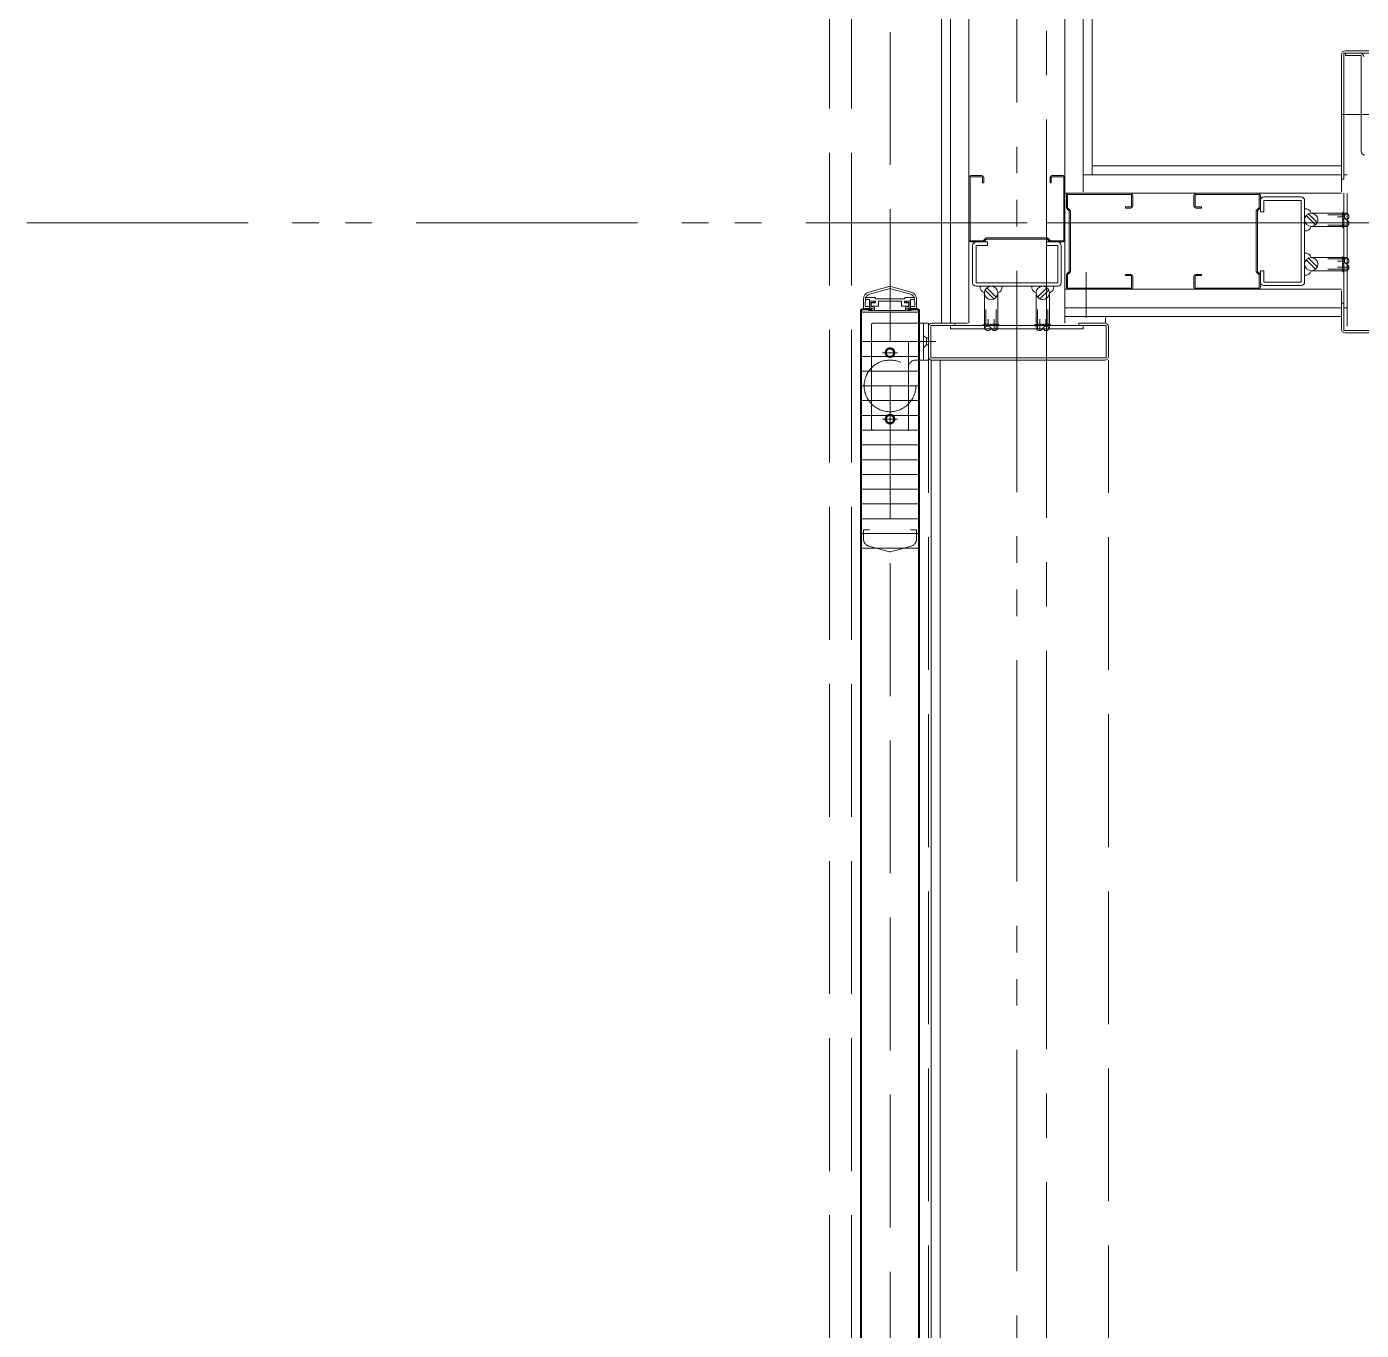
# Model space of a CAD drawing. Units: millimetres at full size. Extents: x -12803 to 120774, y -9413 to 101127.
# Drawn here: x 84283 to 85188, y 13746 to 14629 of the extents above; entities that cross this region are included whole.
import ezdxf

# ---------------------------------------------------------------- set-up
doc = ezdxf.new("R2010")
doc.units = ezdxf.units.MM
doc.header["$LTSCALE"] = 30
for name, pattern in [('CHAIN2', [12, 9, -1, 1, -1]), ('DASHED3', [4, 3, -1]), ('DOUBLE_CHAIN1', [8.8, 5, -1, 0.6, -0.6, 0.6, -1])]:
    doc.linetypes.add(name, pattern=pattern)
doc.layers.add('0-0_NoName', color=7, linetype='Continuous')
for name, color, linetype, lineweight in [('2-2_間仕切り芯', 7, 'DOUBLE_CHAIN1', 15), ('2-3_間仕切り', 7, 'Continuous', 15), ('2-A_建具', 7, 'Continuous', 15), ('3-2_AIHO08-壁芯', 7, 'CHAIN2', 15)]:
    doc.layers.add(name, color=color, linetype=linetype, lineweight=lineweight)

# ---------------------------------------------------------------- blocks, each defined once
blk = doc.blocks.new('グループ部品-732')
at = {"layer": '2-2_間仕切り芯'}
for p, q in [((84954.36, 20799.98), (84954.36, 8296.99)), ((84283.29, 14496.41), (93546.63, 14496.41))]:
    blk.add_line(p, q, dxfattribs=at)
at = {"layer": '2-3_間仕切り'}
for p, q in [((84903.36, 15596.41), (84903.36, 14428.41)), ((84909.36, 15596.41), (84909.36, 14428.41)), ((84921.86, 15596.41), (84921.86, 14428.41)), ((84986.86, 15571.41), (84986.86, 14428.41)), ((84999.36, 15571.41), (84999.36, 14517.41)), ((85005.36, 15571.41), (85005.36, 14528.91)), ((85005.36, 14534.91), (85174.36, 14534.91)), ((84999.36, 14528.91), (85174.36, 14528.91)), ((84986.86, 14516.41), (85174.36, 14516.41)), ((84986.86, 14451.41), (85174.36, 14451.41)), ((84986.86, 14438.91), (85174.36, 14438.91)), ((84986.86, 14432.91), (85174.36, 14432.91))]:
    blk.add_line(p, q, dxfattribs=at)
at = {"layer": '2-A_建具', "linetype": 'DASHED3'}
for p, q in [((84827.36, 13373.91), (84827.36, 15353.41)), ((84842.36, 13373.91), (84842.36, 15353.41)), ((84868.36, 14625.68), (84868.36, 13348.41)), ((86430.29, 14569.91), (85174.36, 14569.91)), ((85175.96, 14426.41), (85175.96, 14528.91)), ((85178.26, 14426.41), (85178.26, 14528.91)), ((84855.86, 14427.41), (84855.86, 14355.91)), ((84856.86, 14428.41), (84888.36, 14428.41)), ((84891.16, 14420.16), (84893.16, 14418.16)), ((84894.36, 14418.16), (84893.16, 14418.16)), ((84893.16, 14413.66), (84893.16, 14418.16)), ((84855.86, 14415.91), (84880.86, 14415.91)), ((84873.36, 14408.41), (84863.36, 14408.41)), ((84880.86, 14415.91), (84880.86, 14355.91)), ((84886.86, 14415.91), (84899.36, 14415.91)), ((84894.36, 14413.66), (84893.16, 14413.66)), ((84885.86, 14403.41), (84888.36, 14403.41)), ((84888.36, 14401.81), (84888.36, 14372.41)), ((84894.36, 14403.41), (84894.36, 13371.01)), ((85016.36, 14403.41), (85016.36, 13371.01)), ((84863.36, 14363.41), (84873.36, 14363.41)), ((84855.86, 14355.91), (84880.86, 14355.91)), ((84850.36, 14288.41), (84854.36, 14288.41)), ((84850.36, 14282.19), (84850.36, 14288.41)), ((84882.36, 14288.41), (84886.36, 14288.41)), ((84886.36, 14282.19), (84886.36, 14288.41)), ((84868.08, 14273.41), (84854, 14277.38)), ((84868.63, 14273.41), (84868.08, 14273.41)), ((84868.63, 14273.41), (84882.71, 14277.38))]:
    blk.add_line(p, q, dxfattribs=at)
at = {"layer": '2-A_建具'}
for p, q in [((85174.36, 14517.41), (85174.36, 14610.51)), ((85175.96, 14611.31), (85175.96, 14525.91)), ((85175.96, 14611.31), (85197.76, 14611.31)), ((85176.76, 14612.91), (85196.96, 14612.91)), ((85176.96, 14611.31), (85176.96, 14609.71)), ((85176.96, 14609.71), (85187.76, 14609.71)), ((85187.76, 14609.71), (85187.76, 14544.71)), ((84921.86, 14484.61), (84921.86, 14527.21)), ((84922.66, 14527.61), (84931.06, 14527.61)), ((84922.66, 14484.21), (84922.66, 14527.61)), ((84930.66, 14528.41), (84923.06, 14528.41)), ((84931.06, 14523.41), (84931.06, 14527.61)), ((84931.86, 14523.41), (84931.86, 14527.21)), ((84976.86, 14523.41), (84976.86, 14527.21)), ((84977.66, 14523.41), (84977.66, 14527.61)), ((84977.66, 14527.61), (84986.06, 14527.61)), ((84985.66, 14528.41), (84978.06, 14528.41)), ((84986.06, 14484.21), (84986.06, 14527.61)), ((84986.86, 14484.61), (84986.86, 14527.21)), ((85174.36, 14525.91), (85175.96, 14525.91)), ((85175.96, 14528.91), (85178.26, 14528.91)), ((84931.86, 14523.41), (84931.06, 14523.41)), ((84977.66, 14523.41), (84976.86, 14523.41)), ((84987.86, 14506.91), (84987.86, 14515.21)), ((84988.66, 14515.31), (84988.66, 14506.87)), ((84988.96, 14515.61), (85031.76, 14515.61)), ((84989.06, 14516.41), (85031.66, 14516.41)), ((85032.06, 14515.31), (85032.06, 14507.51)), ((85032.86, 14507.61), (85032.86, 14515.21)), ((85074.36, 14507.61), (85074.36, 14515.21)), ((85075.16, 14515.61), (85075.16, 14507.21)), ((85118.56, 14515.61), (85075.16, 14515.61)), ((85118.16, 14516.41), (85075.56, 14516.41)), ((85118.56, 14515.61), (85118.56, 14506.74)), ((85119.36, 14503.91), (85119.36, 14515.21)), ((85147.06, 14511.61), (85121.66, 14511.61)), ((85121.66, 14511.61), (85121.66, 14503.91)), ((85146.96, 14513.91), (85121.76, 14513.91)), ((85147.06, 14511.61), (85147.06, 14456.21)), ((85149.36, 14511.51), (85149.36, 14456.31)), ((84989.77, 14504.5), (84988.21, 14506.06)), ((84990.3, 14505.09), (84988.74, 14506.65)), ((84989.86, 14504.29), (84989.86, 14463.53)), ((84990.66, 14504.24), (84990.66, 14463.58)), ((85027.86, 14507.21), (85031.76, 14507.21)), ((85027.86, 14506.41), (85027.86, 14507.21)), ((85027.86, 14506.41), (85031.66, 14506.41)), ((85079.36, 14507.21), (85075.16, 14507.21)), ((85079.36, 14506.41), (85075.56, 14506.41)), ((85079.36, 14506.41), (85079.36, 14507.21)), ((85116.56, 14504.74), (85118.56, 14506.74)), ((85116.56, 14504.74), (85116.56, 14463.08)), ((85117.36, 14504.41), (85119, 14506.06)), ((85117.36, 14504.41), (85117.36, 14463.41)), ((85121.66, 14503.91), (85119.36, 14503.91)), ((85150.39, 14501.28), (85156.72, 14494.94)), ((85151.8, 14502.69), (85157.95, 14496.54)), ((85177.86, 14502.91), (85153.86, 14502.91)), ((85176.7, 14501.91), (85165.16, 14501.91)), ((85176.37, 14500.41), (85171.6, 14500.41)), ((85177.86, 14493.91), (85153.86, 14493.91)), ((85179.01, 14494.91), (85165.16, 14494.91)), ((85179.34, 14496.41), (85171.6, 14496.41)), ((84922.66, 14484.21), (84931.52, 14484.21)), ((84923.06, 14483.41), (84934.36, 14483.41)), ((84924.36, 14455.81), (84924.36, 14481.01)), ((84926.66, 14455.71), (84926.66, 14481.11)), ((84926.66, 14481.11), (84934.36, 14481.11)), ((84933.52, 14486.21), (84931.52, 14484.21)), ((84933.86, 14485.41), (84932.21, 14483.76)), ((84933.52, 14486.21), (84975.19, 14486.21)), ((84933.86, 14485.41), (84974.86, 14485.41)), ((84934.36, 14481.11), (84934.36, 14483.41)), ((84974.36, 14481.11), (84974.36, 14483.41)), ((84974.36, 14483.41), (84985.66, 14483.41)), ((84974.36, 14481.11), (84982.06, 14481.11)), ((84976.5, 14483.76), (84974.86, 14485.41)), ((84977.19, 14484.21), (84975.19, 14486.21)), ((84977.19, 14484.21), (84986.06, 14484.21)), ((84982.06, 14455.71), (84982.06, 14481.11)), ((84984.36, 14455.81), (84984.36, 14481.01)), ((85151.8, 14472.69), (85157.95, 14466.54)), ((85177.86, 14472.91), (85153.86, 14472.91)), ((85176.7, 14471.91), (85165.16, 14471.91)), ((84868.36, 14430.01), (84868.36, 14469.41)), ((84988.21, 14461.76), (84989.77, 14463.32)), ((84988.74, 14461.17), (84990.3, 14462.73)), ((85001.36, 14462.91), (85001.36, 14431.91)), ((85118.56, 14461.08), (85116.56, 14463.08)), ((85119, 14461.76), (85117.36, 14463.41)), ((85119.36, 14452.61), (85119.36, 14463.91)), ((85121.66, 14463.91), (85119.36, 14463.91)), ((85121.66, 14463.91), (85121.66, 14456.21)), ((85150.39, 14471.28), (85156.72, 14464.94)), ((85177.86, 14463.91), (85153.86, 14463.91)), ((85179.01, 14464.91), (85165.16, 14464.91)), ((85176.37, 14470.41), (85171.6, 14470.41)), ((85179.34, 14466.41), (85171.6, 14466.41)), ((84926.66, 14455.71), (84982.06, 14455.71)), ((84987.86, 14452.61), (84987.86, 14460.91)), ((84988.66, 14460.95), (84988.66, 14452.51)), ((85027.86, 14461.41), (85031.66, 14461.41)), ((85027.86, 14460.61), (85027.86, 14461.41)), ((85027.86, 14460.61), (85031.76, 14460.61)), ((85032.06, 14460.31), (85032.06, 14452.51)), ((85032.86, 14452.61), (85032.86, 14460.21)), ((85074.36, 14452.61), (85074.36, 14460.21)), ((85079.36, 14460.61), (85075.16, 14460.61)), ((85075.16, 14460.61), (85075.16, 14452.21)), ((85079.36, 14461.41), (85075.56, 14461.41)), ((85079.36, 14460.61), (85079.36, 14461.41)), ((85118.56, 14461.08), (85118.56, 14452.21)), ((85147.06, 14456.21), (85121.66, 14456.21)), ((85146.96, 14453.91), (85121.76, 14453.91)), ((84850.36, 14444.63), (84850.36, 14438.41)), ((84851.86, 14445.91), (84858.36, 14445.91)), ((84851.86, 14444.41), (84854.36, 14444.41)), ((84867.81, 14453.34), (84854, 14449.44)), ((84854.36, 14444.41), (84854.36, 14443.41)), ((84867.81, 14451.78), (84854.41, 14447.99)), ((84858.36, 14445.91), (84858.36, 14444.91)), ((84858.36, 14444.91), (84878.36, 14444.91)), ((84868.9, 14453.34), (84882.71, 14449.44)), ((84868.9, 14451.78), (84882.31, 14447.99)), ((84878.36, 14445.91), (84878.36, 14444.91)), ((84884.86, 14445.91), (84878.36, 14445.91)), ((84884.86, 14444.41), (84882.36, 14444.41)), ((84882.36, 14444.41), (84882.36, 14443.41)), ((84886.36, 14444.63), (84886.36, 14438.41)), ((84926.76, 14453.41), (84981.96, 14453.41)), ((84932.36, 14424.91), (84932.36, 14448.91)), ((84932.76, 14450.78), (84938.72, 14444.81)), ((84933.99, 14452.38), (84940.32, 14446.04)), ((84941.36, 14424.91), (84941.36, 14448.91)), ((84967.36, 14424.91), (84967.36, 14448.91)), ((84974.72, 14452.38), (84968.39, 14446.04)), ((84975.95, 14450.78), (84969.99, 14444.81)), ((84976.36, 14424.91), (84976.36, 14448.91)), ((84988.96, 14452.21), (85031.76, 14452.21)), ((84989.06, 14451.41), (85031.66, 14451.41)), ((85118.56, 14452.21), (85075.16, 14452.21)), ((85118.16, 14451.41), (85075.56, 14451.41)), ((85174.36, 14450.41), (85174.36, 14424.31)), ((84848.36, 14437.11), (84848.36, 13379.71)), ((84848.96, 14437.41), (84848.96, 13379.41)), ((84887.76, 14435.91), (84848.96, 14435.91)), ((84849.11, 14436.91), (84849.11, 14436.41)), ((84855.86, 14438.01), (84849.26, 14438.01)), ((84850.36, 14438.41), (84854.36, 14438.41)), ((84851.56, 14442.41), (84851.56, 14439.61)), ((84851.56, 14439.61), (84854.36, 14439.61)), ((84854.11, 14437.41), (84854.11, 14436.91)), ((84854.11, 14436.91), (84856.86, 14436.91)), ((84854.36, 14443.41), (84858.61, 14443.41)), ((84854.36, 14439.76), (84854.36, 14442.91)), ((84854.36, 14439.61), (84854.36, 14438.41)), ((84855.2, 14438.77), (84856.86, 14438.41)), ((84855.36, 14439.76), (84857.46, 14439.3)), ((84855.61, 14441.71), (84855.61, 14440.41)), ((84856.11, 14442.21), (84858.61, 14442.21)), ((84856.11, 14439.91), (84860.61, 14439.91)), ((84856.86, 14438.41), (84856.86, 14436.91)), ((84857.86, 14438.81), (84857.86, 14436.91)), ((84857.86, 14436.91), (84878.86, 14436.91)), ((84858.61, 14443.41), (84858.61, 14442.21)), ((84860.61, 14443.41), (84860.61, 14439.91)), ((84860.61, 14443.41), (84876.11, 14443.41)), ((84876.11, 14443.41), (84876.11, 14439.91)), ((84880.61, 14439.91), (84876.11, 14439.91)), ((84882.36, 14443.41), (84878.11, 14443.41)), ((84878.11, 14443.41), (84878.11, 14442.21)), ((84880.61, 14442.21), (84878.11, 14442.21)), ((84878.86, 14438.81), (84878.86, 14436.91)), ((84881.36, 14439.76), (84879.25, 14439.3)), ((84881.52, 14438.77), (84879.86, 14438.41)), ((84879.86, 14438.41), (84879.86, 14436.91)), ((84880.86, 14438.01), (84880.86, 14437.41)), ((84887.46, 14438.01), (84880.86, 14438.01)), ((84887.76, 14437.41), (84880.86, 14437.41)), ((84881.11, 14441.71), (84881.11, 14440.41)), ((84882.36, 14439.76), (84882.36, 14442.91)), ((84882.36, 14439.61), (84882.36, 14438.41)), ((84885.16, 14439.61), (84882.36, 14439.61)), ((84886.36, 14438.41), (84882.36, 14438.41)), ((84885.16, 14442.41), (84885.16, 14439.61)), ((84887.61, 14436.91), (84887.61, 14436.41)), ((84887.76, 14437.41), (84887.76, 13379.41)), ((84888.36, 14437.11), (84888.36, 13379.71)), ((84933.36, 14426.07), (84933.36, 14437.61)), ((84940.36, 14423.76), (84940.36, 14437.61)), ((84968.36, 14423.76), (84968.36, 14437.61)), ((84975.36, 14426.07), (84975.36, 14437.61)), ((85175.96, 14441.91), (85174.36, 14441.91)), ((85175.96, 14441.91), (85175.96, 14423.51)), ((85178.26, 14438.91), (85175.96, 14438.91)), ((84888.36, 14428.41), (84894.36, 14428.41)), ((84891.16, 14428.41), (84891.16, 14403.41)), ((84894.36, 14428.41), (84894.36, 14403.41)), ((84895.96, 14426.81), (84912.36, 14426.81)), ((84895.96, 14426.81), (84895.96, 14405.01)), ((84920.86, 14428.41), (84896.76, 14428.41)), ((84909.36, 14426.81), (84909.36, 14424.51)), ((84999.36, 14426.81), (84909.36, 14426.81)), ((84912.36, 14428.41), (84912.36, 14426.81)), ((84934.86, 14426.4), (84934.86, 14431.17)), ((84938.86, 14423.42), (84938.86, 14431.17)), ((84969.86, 14423.42), (84969.86, 14431.17)), ((84973.86, 14426.4), (84973.86, 14431.17)), ((85013.96, 14428.41), (84996.36, 14428.41)), ((84996.36, 14426.81), (84996.36, 14428.41)), ((84996.36, 14426.81), (85014.76, 14426.81)), ((84999.36, 14424.51), (84999.36, 14426.81)), ((85014.34, 14428.76), (85014.34, 14431.54)), ((85014.76, 14405.01), (85014.76, 14426.81)), ((84894.36, 14426.01), (84894.36, 14405.81)), ((84999.36, 14424.51), (84909.36, 14424.51)), ((85016.36, 14405.81), (85016.36, 14426.01)), ((85197.76, 14423.51), (85175.96, 14423.51)), ((85196.96, 14421.91), (85176.76, 14421.91)), ((84887.76, 14415.91), (84848.96, 14415.91)), ((84891.16, 14411.66), (84893.16, 14413.66)), ((84848.36, 14401.81), (84848.36, 14372.41)), ((84887.76, 14405.91), (84848.96, 14405.91)), ((84888.36, 14403.41), (84894.36, 14403.41)), ((84894.36, 14401.81), (84894.36, 14372.41)), ((84895.96, 14405.01), (85014.76, 14405.01)), ((84896.36, 14403.41), (84896.36, 13373.41)), ((84896.76, 14403.41), (85013.96, 14403.41)), ((84902.36, 14403.41), (84902.36, 13373.41)), ((84887.76, 14395.91), (84848.96, 14395.91)), ((84887.76, 14385.91), (84848.96, 14385.91)), ((84887.76, 14375.91), (84848.96, 14375.91)), ((84887.76, 14365.91), (84848.96, 14365.91)), ((84887.76, 14355.91), (84848.96, 14355.91)), ((84887.76, 14345.91), (84848.96, 14345.91)), ((84887.76, 14335.91), (84848.96, 14335.91)), ((84887.76, 14325.91), (84848.96, 14325.91)), ((84887.76, 14315.91), (84848.96, 14315.91)), ((84887.76, 14305.91), (84848.96, 14305.91)), ((84887.76, 14295.91), (84848.96, 14295.91)), ((84887.76, 14285.91), (84848.96, 14285.91)), ((84887.76, 14275.91), (84848.96, 14275.91))]:
    blk.add_line(p, q, dxfattribs=at)
for points in [[(84851.86, 14445.91), (84851.86, 14443.41), (84851.56, 14442.41)], [(84884.86, 14445.91), (84884.86, 14443.41), (84885.16, 14442.41)], [(84855.86, 14438.01), (84855.86, 14437.41), (84848.96, 14437.41)], [(84856.86, 14442.41), (84855.36, 14442.41), (84855.36, 14439.76)], [(84868.66, 14435.91), (84868.36, 14436.21), (84868.06, 14435.91)], [(84879.86, 14442.41), (84881.36, 14442.41), (84881.36, 14439.76)], [(84882.61, 14437.41), (84882.61, 14436.91), (84879.86, 14436.91)]]:
    blk.add_lwpolyline(points, dxfattribs=at)
for centre in [(85153.86, 14498.41), (85153.86, 14468.41), (84936.86, 14448.91), (84971.86, 14448.91)]:
    blk.add_circle(centre, 4.5, dxfattribs=at)
at = {"layer": '2-A_建具', "linetype": 'DASHED3'}
for centre, radius in [((84868.36, 14408.41), 3.25), ((84868.36, 14408.41), 3), ((84868.36, 14408.41), 2.5), ((84868.36, 14385.91), 17.5), ((84868.36, 14363.41), 3.25), ((84868.36, 14363.41), 3), ((84868.36, 14363.41), 2.5)]:
    blk.add_circle(centre, radius, dxfattribs=at)
at = {"layer": '2-A_建具'}
for centre, radius, start, end in [((85176.76, 14610.51), 2.4, 90, 180), ((85186.96, 14608.91), 2.4, 0, 90), ((85190.16, 14544.71), 2.4, 180, 270), ((84923.06, 14527.21), 1.2, 90, 180), ((84930.66, 14527.21), 1.2, 0, 90), ((84978.06, 14527.21), 1.2, 90, 180), ((84985.66, 14527.21), 1.2, 0, 90), ((84989.06, 14515.21), 1.2, 90, 180), ((84988.96, 14515.31), 0.3, 90, 180), ((85031.66, 14515.21), 1.2, 0, 90), ((85031.76, 14515.31), 0.3, 0, 90), ((85075.56, 14515.21), 1.2, 90, 180), ((85118.16, 14515.21), 1.2, 0, 90), ((85121.76, 14511.51), 2.4, 90, 180), ((85146.96, 14511.51), 2.4, 0, 90), ((84989.06, 14506.91), 1.2, 180, 225), ((84988.96, 14506.87), 0.3, 180, 225), ((84989.56, 14504.29), 0.3, 0, 45), ((84989.46, 14504.24), 1.2, 0, 45), ((85031.66, 14507.61), 1.2, 270, 0), ((85031.76, 14507.51), 0.3, 270, 0), ((85075.56, 14507.61), 1.2, 180, 270), ((85118.16, 14506.91), 1.2, 315, 0), ((85149.93, 14501.87), 4.02, 14.9838, 98.17994), ((85175.96, 14502.91), 1, 90, 244.15807), ((85175.96, 14501.11), 1, 90, 244.15807), ((85175.96, 14499.31), 1, 90, 244.15807), ((85178.79, 14500.66), 2.44, 112.61986, 247.38014), ((85176.92, 14500.66), 2.44, 292.61986, 67.38014), ((85149.93, 14494.95), 4.02, 261.82006, 345.0162), ((85175.96, 14497.51), 1, 90, 244.15807), ((85175.96, 14495.71), 1, 90, 244.15807), ((85175.96, 14493.91), 1, 90, 270), ((85176.92, 14496.16), 2.44, 292.61986, 67.38014), ((84923.06, 14484.61), 1.2, 180, 270), ((84926.76, 14481.01), 2.4, 90, 180), ((84931.36, 14484.61), 1.2, 270, 315), ((84977.35, 14484.61), 1.2, 225, 270), ((84981.96, 14481.01), 2.4, 0, 90), ((84985.66, 14484.61), 1.2, 270, 0), ((85149.93, 14471.87), 4.02, 14.9838, 98.17994), ((85175.96, 14472.91), 1, 90, 244.15807), ((85175.96, 14471.11), 1, 90, 244.15807), ((85178.79, 14470.66), 2.44, 112.61986, 247.38014), ((85176.92, 14470.66), 2.44, 292.61986, 67.38014), ((84989.56, 14463.53), 0.3, 315, 0), ((84989.46, 14463.58), 1.2, 315, 0), ((85149.93, 14464.95), 4.02, 261.82006, 345.0162), ((85175.96, 14469.31), 1, 90, 244.15807), ((85175.96, 14467.51), 1, 90, 244.15807), ((85175.96, 14465.71), 1, 90, 244.15807), ((85175.96, 14463.91), 1, 90, 270), ((85176.92, 14466.16), 2.44, 292.61986, 67.38014), ((84926.76, 14455.81), 2.4, 180, 270), ((84981.96, 14455.81), 2.4, 270, 0), ((84989.06, 14460.91), 1.2, 135, 180), ((84988.96, 14460.95), 0.3, 135, 180), ((85031.66, 14460.21), 1.2, 0, 90), ((85031.76, 14460.31), 0.3, 0, 90), ((85075.56, 14460.21), 1.2, 90, 180), ((85118.16, 14460.91), 1.2, 0, 45), ((85121.76, 14456.31), 2.4, 180, 270), ((85146.96, 14456.31), 2.4, 270, 0), ((84855.36, 14444.63), 5, 105.75454, 180), ((84855.36, 14444.63), 3.5, 105.75454, 158.46771), ((84868.36, 14451.41), 2, 74.24546, 105.75454), ((84868.36, 14449.85), 2, 74.24546, 105.75454), ((84881.36, 14444.63), 3.5, 21.53229, 74.24546), ((84881.36, 14444.63), 5, 0, 74.24546), ((84933.4, 14452.84), 4.02, 171.82006, 255.0162), ((84940.32, 14452.84), 4.02, 284.9838, 8.17994), ((84968.4, 14452.84), 4.02, 171.82006, 255.0162), ((84975.32, 14452.84), 4.02, 284.9838, 8.17994), ((84989.06, 14452.61), 1.2, 180, 270), ((84988.96, 14452.51), 0.3, 180, 270), ((85031.66, 14452.61), 1.2, 270, 0), ((85031.76, 14452.51), 0.3, 270, 0), ((85075.56, 14452.61), 1.2, 180, 270), ((85118.16, 14452.61), 1.2, 270, 0), ((84849.26, 14437.11), 0.9, 90, 180), ((84849.61, 14436.91), 0.5, 89.99996, 180.00004), ((84849.61, 14436.41), 0.5, 179.99996, 270.00004), ((84854.86, 14442.91), 0.5, 90, 180), ((84855.36, 14439.76), 1, 180, 260.78101), ((84856.11, 14441.71), 0.5, 90, 180), ((84856.11, 14440.41), 0.5, 180, 270), ((84856.86, 14442.91), 0.5, 0, 90), ((84856.86, 14442.91), 0.5, 270, 0), ((84857.36, 14438.81), 0.5, 0, 77.66927), ((84879.36, 14438.81), 0.5, 102.33073, 180), ((84879.86, 14442.91), 0.5, 90, 180), ((84879.86, 14442.91), 0.5, 180, 270), ((84880.61, 14441.71), 0.5, 0, 90), ((84880.61, 14440.41), 0.5, 270, 0), ((84881.36, 14439.76), 1, 279.21899, 0), ((84881.86, 14442.91), 0.5, 0, 90), ((84887.11, 14436.91), 0.5, 359.99996, 90.00004), ((84887.11, 14436.41), 0.5, 269.99996, 0.00004), ((84887.46, 14437.11), 0.9, 0, 90), ((84896.76, 14426.01), 2.4, 90, 180), ((84932.36, 14426.81), 1, 25.84193, 180), ((84934.61, 14423.97), 2.44, 22.61986, 157.38014), ((84934.16, 14426.81), 1, 25.84193, 180), ((84935.96, 14426.81), 1, 25.84193, 180), ((84937.76, 14426.81), 1, 25.84193, 180), ((84939.56, 14426.81), 1, 25.84193, 180), ((84941.36, 14426.81), 1, 0, 180), ((84967.36, 14426.81), 1, 0, 180), ((84969.16, 14426.81), 1, 0, 154.15807), ((84970.96, 14426.81), 1, 0, 154.15807), ((84972.76, 14426.81), 1, 0, 154.15807), ((84974.11, 14423.97), 2.44, 22.61986, 157.38014), ((84974.56, 14426.81), 1, 0, 154.15807), ((84976.36, 14426.81), 1, 0, 154.15807), ((85013.96, 14426.01), 2.4, 0, 90), ((85015.09, 14431.54), 0.75, 116.3878, 180), ((85015.09, 14428.76), 0.75, 180, 243.6122), ((84934.61, 14425.85), 2.44, 202.61986, 337.38014), ((84939.11, 14425.85), 2.44, 202.61986, 337.38014), ((84969.61, 14425.85), 2.44, 202.61986, 337.38014), ((84974.11, 14425.85), 2.44, 202.61986, 337.38014), ((85176.76, 14424.31), 2.4, 180, 270), ((84896.76, 14405.81), 2.4, 180, 270), ((85013.96, 14405.81), 2.4, 270, 0)]:
    blk.add_arc(centre, radius, start, end, dxfattribs=at)
at = {"layer": '2-A_建具', "linetype": 'DASHED3'}
for centre, radius, start, end in [((84856.86, 14427.41), 1, 90, 180), ((84885.86, 14398.41), 5, 90, 180), ((84856.86, 14356.91), 1, 180, 270), ((84879.86, 14356.91), 1, 270, 0), ((84855.36, 14282.19), 5, 180, 254.24546), ((84881.36, 14282.19), 5, 285.75454, 0)]:
    blk.add_arc(centre, radius, start, end, dxfattribs=at)
at = {"layer": '3-2_AIHO08-壁芯'}
for p, q in [((84974.36, 19246.41), (84974.36, 13296.41)), ((84974.36, 14496.41), (93074.36, 14496.41))]:
    blk.add_line(p, q, dxfattribs=at)
blk = doc.blocks.new('グループ部品-763')
at = {"layer": '2-2_間仕切り芯'}
for p, q in [((84954.36, 20799.98), (84954.36, 8296.99)), ((84283.29, 14496.41), (93546.63, 14496.41))]:
    blk.add_line(p, q, dxfattribs=at)
at = {"layer": '2-A_建具', "linetype": 'DASHED3'}
for p, q in [((84827.36, 13373.91), (84827.36, 15353.41)), ((84842.36, 13373.91), (84842.36, 15353.41)), ((84868.36, 14625.68), (84868.36, 13348.41)), ((84855.86, 14427.41), (84855.86, 14355.91)), ((84856.86, 14428.41), (84888.36, 14428.41)), ((84891.16, 14420.16), (84893.16, 14418.16)), ((84894.36, 14418.16), (84893.16, 14418.16)), ((84893.16, 14413.66), (84893.16, 14418.16)), ((84855.86, 14415.91), (84880.86, 14415.91)), ((84873.36, 14408.41), (84863.36, 14408.41)), ((84880.86, 14415.91), (84880.86, 14355.91)), ((84886.86, 14415.91), (84899.36, 14415.91)), ((84894.36, 14413.66), (84893.16, 14413.66)), ((84885.86, 14403.41), (84888.36, 14403.41)), ((84888.36, 14401.81), (84888.36, 14372.41)), ((84894.36, 14403.41), (84894.36, 13371.01)), ((85016.36, 14403.41), (85016.36, 13371.01)), ((84863.36, 14363.41), (84873.36, 14363.41)), ((84855.86, 14355.91), (84880.86, 14355.91)), ((84850.36, 14288.41), (84854.36, 14288.41)), ((84850.36, 14282.19), (84850.36, 14288.41)), ((84882.36, 14288.41), (84886.36, 14288.41)), ((84886.36, 14282.19), (84886.36, 14288.41)), ((84868.08, 14273.41), (84854, 14277.38)), ((84868.63, 14273.41), (84868.08, 14273.41)), ((84868.63, 14273.41), (84882.71, 14277.38))]:
    blk.add_line(p, q, dxfattribs=at)
at = {"layer": '2-A_建具'}
for p, q in [((84921.86, 14484.61), (84921.86, 14527.21)), ((84922.66, 14527.61), (84931.06, 14527.61)), ((84922.66, 14484.21), (84922.66, 14527.61)), ((84930.66, 14528.41), (84923.06, 14528.41)), ((84931.06, 14523.41), (84931.06, 14527.61)), ((84931.86, 14523.41), (84931.86, 14527.21)), ((84976.86, 14523.41), (84976.86, 14527.21)), ((84977.66, 14523.41), (84977.66, 14527.61)), ((84977.66, 14527.61), (84986.06, 14527.61)), ((84985.66, 14528.41), (84978.06, 14528.41)), ((84986.06, 14484.21), (84986.06, 14527.61)), ((84986.86, 14484.61), (84986.86, 14527.21)), ((84931.86, 14523.41), (84931.06, 14523.41)), ((84977.66, 14523.41), (84976.86, 14523.41)), ((84987.86, 14506.91), (84987.86, 14515.21)), ((84988.66, 14515.31), (84988.66, 14506.87)), ((84988.96, 14515.61), (85031.76, 14515.61)), ((84989.06, 14516.41), (85031.66, 14516.41)), ((85032.06, 14515.31), (85032.06, 14507.51)), ((85032.86, 14507.61), (85032.86, 14515.21)), ((84989.77, 14504.5), (84988.21, 14506.06)), ((84990.3, 14505.09), (84988.74, 14506.65)), ((84989.86, 14504.29), (84989.86, 14463.53)), ((84990.66, 14504.24), (84990.66, 14463.58)), ((85027.86, 14507.21), (85031.76, 14507.21)), ((85027.86, 14506.41), (85027.86, 14507.21)), ((85027.86, 14506.41), (85031.66, 14506.41)), ((84922.66, 14484.21), (84931.52, 14484.21)), ((84923.06, 14483.41), (84934.36, 14483.41)), ((84924.36, 14455.81), (84924.36, 14481.01)), ((84926.66, 14455.71), (84926.66, 14481.11)), ((84926.66, 14481.11), (84934.36, 14481.11)), ((84933.52, 14486.21), (84931.52, 14484.21)), ((84933.86, 14485.41), (84932.21, 14483.76)), ((84933.52, 14486.21), (84975.19, 14486.21)), ((84933.86, 14485.41), (84974.86, 14485.41)), ((84934.36, 14481.11), (84934.36, 14483.41)), ((84974.36, 14481.11), (84974.36, 14483.41)), ((84974.36, 14483.41), (84985.66, 14483.41)), ((84974.36, 14481.11), (84982.06, 14481.11)), ((84976.5, 14483.76), (84974.86, 14485.41)), ((84977.19, 14484.21), (84975.19, 14486.21)), ((84977.19, 14484.21), (84986.06, 14484.21)), ((84982.06, 14455.71), (84982.06, 14481.11)), ((84984.36, 14455.81), (84984.36, 14481.01)), ((84868.36, 14430.01), (84868.36, 14469.41)), ((84988.21, 14461.76), (84989.77, 14463.32)), ((84988.74, 14461.17), (84990.3, 14462.73)), ((85001.36, 14462.91), (85001.36, 14431.91)), ((84926.66, 14455.71), (84982.06, 14455.71)), ((84987.86, 14452.61), (84987.86, 14460.91)), ((84988.66, 14460.95), (84988.66, 14452.51)), ((85027.86, 14461.41), (85031.66, 14461.41)), ((85027.86, 14460.61), (85027.86, 14461.41)), ((85027.86, 14460.61), (85031.76, 14460.61)), ((85032.06, 14460.31), (85032.06, 14452.51)), ((85032.86, 14452.61), (85032.86, 14460.21)), ((84850.36, 14444.63), (84850.36, 14438.41)), ((84851.86, 14445.91), (84858.36, 14445.91)), ((84851.86, 14444.41), (84854.36, 14444.41)), ((84867.81, 14453.34), (84854, 14449.44)), ((84854.36, 14444.41), (84854.36, 14443.41)), ((84867.81, 14451.78), (84854.41, 14447.99)), ((84858.36, 14445.91), (84858.36, 14444.91)), ((84858.36, 14444.91), (84878.36, 14444.91)), ((84868.9, 14453.34), (84882.71, 14449.44)), ((84868.9, 14451.78), (84882.31, 14447.99)), ((84878.36, 14445.91), (84878.36, 14444.91)), ((84884.86, 14445.91), (84878.36, 14445.91)), ((84884.86, 14444.41), (84882.36, 14444.41)), ((84882.36, 14444.41), (84882.36, 14443.41)), ((84886.36, 14444.63), (84886.36, 14438.41)), ((84926.76, 14453.41), (84981.96, 14453.41)), ((84932.36, 14424.91), (84932.36, 14448.91)), ((84932.76, 14450.78), (84938.72, 14444.81)), ((84933.99, 14452.38), (84940.32, 14446.04)), ((84941.36, 14424.91), (84941.36, 14448.91)), ((84967.36, 14424.91), (84967.36, 14448.91)), ((84974.72, 14452.38), (84968.39, 14446.04)), ((84975.95, 14450.78), (84969.99, 14444.81)), ((84976.36, 14424.91), (84976.36, 14448.91)), ((84988.96, 14452.21), (85031.76, 14452.21)), ((84989.06, 14451.41), (85031.66, 14451.41)), ((84848.36, 14437.11), (84848.36, 13379.71)), ((84848.96, 14437.41), (84848.96, 13379.41)), ((84887.76, 14435.91), (84848.96, 14435.91)), ((84849.11, 14436.91), (84849.11, 14436.41)), ((84855.86, 14438.01), (84849.26, 14438.01)), ((84850.36, 14438.41), (84854.36, 14438.41)), ((84851.56, 14442.41), (84851.56, 14439.61)), ((84851.56, 14439.61), (84854.36, 14439.61)), ((84854.11, 14437.41), (84854.11, 14436.91)), ((84854.11, 14436.91), (84856.86, 14436.91)), ((84854.36, 14443.41), (84858.61, 14443.41)), ((84854.36, 14439.76), (84854.36, 14442.91)), ((84854.36, 14439.61), (84854.36, 14438.41)), ((84855.2, 14438.77), (84856.86, 14438.41)), ((84855.36, 14439.76), (84857.46, 14439.3)), ((84855.61, 14441.71), (84855.61, 14440.41)), ((84856.11, 14442.21), (84858.61, 14442.21)), ((84856.11, 14439.91), (84860.61, 14439.91)), ((84856.86, 14438.41), (84856.86, 14436.91)), ((84857.86, 14438.81), (84857.86, 14436.91)), ((84857.86, 14436.91), (84878.86, 14436.91)), ((84858.61, 14443.41), (84858.61, 14442.21)), ((84860.61, 14443.41), (84860.61, 14439.91)), ((84860.61, 14443.41), (84876.11, 14443.41)), ((84876.11, 14443.41), (84876.11, 14439.91)), ((84880.61, 14439.91), (84876.11, 14439.91)), ((84882.36, 14443.41), (84878.11, 14443.41)), ((84878.11, 14443.41), (84878.11, 14442.21)), ((84880.61, 14442.21), (84878.11, 14442.21)), ((84878.86, 14438.81), (84878.86, 14436.91)), ((84881.36, 14439.76), (84879.25, 14439.3)), ((84881.52, 14438.77), (84879.86, 14438.41)), ((84879.86, 14438.41), (84879.86, 14436.91)), ((84880.86, 14438.01), (84880.86, 14437.41)), ((84887.46, 14438.01), (84880.86, 14438.01)), ((84887.76, 14437.41), (84880.86, 14437.41)), ((84881.11, 14441.71), (84881.11, 14440.41)), ((84882.36, 14439.76), (84882.36, 14442.91)), ((84882.36, 14439.61), (84882.36, 14438.41)), ((84885.16, 14439.61), (84882.36, 14439.61)), ((84886.36, 14438.41), (84882.36, 14438.41)), ((84885.16, 14442.41), (84885.16, 14439.61)), ((84887.61, 14436.91), (84887.61, 14436.41)), ((84887.76, 14437.41), (84887.76, 13379.41)), ((84888.36, 14437.11), (84888.36, 13379.71)), ((84933.36, 14426.07), (84933.36, 14437.61)), ((84940.36, 14423.76), (84940.36, 14437.61)), ((84968.36, 14423.76), (84968.36, 14437.61)), ((84975.36, 14426.07), (84975.36, 14437.61)), ((84888.36, 14428.41), (84894.36, 14428.41)), ((84891.16, 14428.41), (84891.16, 14403.41)), ((84894.36, 14428.41), (84894.36, 14403.41)), ((84895.96, 14426.81), (84912.36, 14426.81)), ((84895.96, 14426.81), (84895.96, 14405.01)), ((84920.86, 14428.41), (84896.76, 14428.41)), ((84909.36, 14426.81), (84909.36, 14424.51)), ((84999.36, 14426.81), (84909.36, 14426.81)), ((84912.36, 14428.41), (84912.36, 14426.81)), ((84934.86, 14426.4), (84934.86, 14431.17)), ((84938.86, 14423.42), (84938.86, 14431.17)), ((84969.86, 14423.42), (84969.86, 14431.17)), ((84973.86, 14426.4), (84973.86, 14431.17)), ((85013.96, 14428.41), (84996.36, 14428.41)), ((84996.36, 14426.81), (84996.36, 14428.41)), ((84996.36, 14426.81), (85014.76, 14426.81)), ((84999.36, 14424.51), (84999.36, 14426.81)), ((85014.34, 14428.76), (85014.34, 14431.54)), ((85014.76, 14405.01), (85014.76, 14426.81)), ((84894.36, 14426.01), (84894.36, 14405.81)), ((84999.36, 14424.51), (84909.36, 14424.51)), ((85016.36, 14405.81), (85016.36, 14426.01)), ((84887.76, 14415.91), (84848.96, 14415.91)), ((84891.16, 14411.66), (84893.16, 14413.66)), ((84848.36, 14401.81), (84848.36, 14372.41)), ((84887.76, 14405.91), (84848.96, 14405.91)), ((84888.36, 14403.41), (84894.36, 14403.41)), ((84894.36, 14401.81), (84894.36, 14372.41)), ((84895.96, 14405.01), (85014.76, 14405.01)), ((84896.36, 14403.41), (84896.36, 13373.41)), ((84896.76, 14403.41), (85013.96, 14403.41)), ((84902.36, 14403.41), (84902.36, 13373.41)), ((84887.76, 14395.91), (84848.96, 14395.91)), ((84887.76, 14385.91), (84848.96, 14385.91)), ((84887.76, 14375.91), (84848.96, 14375.91)), ((84887.76, 14365.91), (84848.96, 14365.91)), ((84887.76, 14355.91), (84848.96, 14355.91)), ((84887.76, 14345.91), (84848.96, 14345.91)), ((84887.76, 14335.91), (84848.96, 14335.91)), ((84887.76, 14325.91), (84848.96, 14325.91)), ((84887.76, 14315.91), (84848.96, 14315.91)), ((84887.76, 14305.91), (84848.96, 14305.91)), ((84887.76, 14295.91), (84848.96, 14295.91)), ((84887.76, 14285.91), (84848.96, 14285.91)), ((84887.76, 14275.91), (84848.96, 14275.91))]:
    blk.add_line(p, q, dxfattribs=at)
for points in [[(84851.86, 14445.91), (84851.86, 14443.41), (84851.56, 14442.41)], [(84884.86, 14445.91), (84884.86, 14443.41), (84885.16, 14442.41)], [(84855.86, 14438.01), (84855.86, 14437.41), (84848.96, 14437.41)], [(84856.86, 14442.41), (84855.36, 14442.41), (84855.36, 14439.76)], [(84868.66, 14435.91), (84868.36, 14436.21), (84868.06, 14435.91)], [(84879.86, 14442.41), (84881.36, 14442.41), (84881.36, 14439.76)], [(84882.61, 14437.41), (84882.61, 14436.91), (84879.86, 14436.91)]]:
    blk.add_lwpolyline(points, dxfattribs=at)
for centre in [(84936.86, 14448.91), (84971.86, 14448.91)]:
    blk.add_circle(centre, 4.5, dxfattribs=at)
at = {"layer": '2-A_建具', "linetype": 'DASHED3'}
for centre, radius in [((84868.36, 14408.41), 3.25), ((84868.36, 14408.41), 3), ((84868.36, 14408.41), 2.5), ((84868.36, 14385.91), 17.5), ((84868.36, 14363.41), 3.25), ((84868.36, 14363.41), 3), ((84868.36, 14363.41), 2.5)]:
    blk.add_circle(centre, radius, dxfattribs=at)
at = {"layer": '2-A_建具'}
for centre, radius, start, end in [((84923.06, 14527.21), 1.2, 90, 180), ((84930.66, 14527.21), 1.2, 0, 90), ((84978.06, 14527.21), 1.2, 90, 180), ((84985.66, 14527.21), 1.2, 0, 90), ((84989.06, 14515.21), 1.2, 90, 180), ((84988.96, 14515.31), 0.3, 90, 180), ((85031.66, 14515.21), 1.2, 0, 90), ((85031.76, 14515.31), 0.3, 0, 90), ((84989.06, 14506.91), 1.2, 180, 225), ((84988.96, 14506.87), 0.3, 180, 225), ((84989.56, 14504.29), 0.3, 0, 45), ((84989.46, 14504.24), 1.2, 0, 45), ((85031.66, 14507.61), 1.2, 270, 0), ((85031.76, 14507.51), 0.3, 270, 0), ((84923.06, 14484.61), 1.2, 180, 270), ((84926.76, 14481.01), 2.4, 90, 180), ((84931.36, 14484.61), 1.2, 270, 315), ((84977.35, 14484.61), 1.2, 225, 270), ((84981.96, 14481.01), 2.4, 0, 90), ((84985.66, 14484.61), 1.2, 270, 0), ((84989.56, 14463.53), 0.3, 315, 0), ((84989.46, 14463.58), 1.2, 315, 0), ((84926.76, 14455.81), 2.4, 180, 270), ((84981.96, 14455.81), 2.4, 270, 0), ((84989.06, 14460.91), 1.2, 135, 180), ((84988.96, 14460.95), 0.3, 135, 180), ((85031.66, 14460.21), 1.2, 0, 90), ((85031.76, 14460.31), 0.3, 0, 90), ((84855.36, 14444.63), 5, 105.75454, 180), ((84855.36, 14444.63), 3.5, 105.75454, 158.46771), ((84868.36, 14451.41), 2, 74.24546, 105.75454), ((84868.36, 14449.85), 2, 74.24546, 105.75454), ((84881.36, 14444.63), 3.5, 21.53229, 74.24546), ((84881.36, 14444.63), 5, 0, 74.24546), ((84933.4, 14452.84), 4.02, 171.82006, 255.0162), ((84940.32, 14452.84), 4.02, 284.9838, 8.17994), ((84968.4, 14452.84), 4.02, 171.82006, 255.0162), ((84975.32, 14452.84), 4.02, 284.9838, 8.17994), ((84989.06, 14452.61), 1.2, 180, 270), ((84988.96, 14452.51), 0.3, 180, 270), ((85031.66, 14452.61), 1.2, 270, 0), ((85031.76, 14452.51), 0.3, 270, 0), ((84849.26, 14437.11), 0.9, 90, 180), ((84849.61, 14436.91), 0.5, 89.99996, 180.00004), ((84849.61, 14436.41), 0.5, 179.99996, 270.00004), ((84854.86, 14442.91), 0.5, 90, 180), ((84855.36, 14439.76), 1, 180, 260.78101), ((84856.11, 14441.71), 0.5, 90, 180), ((84856.11, 14440.41), 0.5, 180, 270), ((84856.86, 14442.91), 0.5, 0, 90), ((84856.86, 14442.91), 0.5, 270, 0), ((84857.36, 14438.81), 0.5, 0, 77.66927), ((84879.36, 14438.81), 0.5, 102.33073, 180), ((84879.86, 14442.91), 0.5, 90, 180), ((84879.86, 14442.91), 0.5, 180, 270), ((84880.61, 14441.71), 0.5, 0, 90), ((84880.61, 14440.41), 0.5, 270, 0), ((84881.36, 14439.76), 1, 279.21899, 0), ((84881.86, 14442.91), 0.5, 0, 90), ((84887.11, 14436.91), 0.5, 359.99996, 90.00004), ((84887.11, 14436.41), 0.5, 269.99996, 0.00004), ((84887.46, 14437.11), 0.9, 0, 90), ((84896.76, 14426.01), 2.4, 90, 180), ((84932.36, 14426.81), 1, 25.84193, 180), ((84934.61, 14423.97), 2.44, 22.61986, 157.38014), ((84934.16, 14426.81), 1, 25.84193, 180), ((84935.96, 14426.81), 1, 25.84193, 180), ((84937.76, 14426.81), 1, 25.84193, 180), ((84939.56, 14426.81), 1, 25.84193, 180), ((84941.36, 14426.81), 1, 0, 180), ((84967.36, 14426.81), 1, 0, 180), ((84969.16, 14426.81), 1, 0, 154.15807), ((84970.96, 14426.81), 1, 0, 154.15807), ((84972.76, 14426.81), 1, 0, 154.15807), ((84974.11, 14423.97), 2.44, 22.61986, 157.38014), ((84974.56, 14426.81), 1, 0, 154.15807), ((84976.36, 14426.81), 1, 0, 154.15807), ((85013.96, 14426.01), 2.4, 0, 90), ((85015.09, 14431.54), 0.75, 116.3878, 180), ((85015.09, 14428.76), 0.75, 180, 243.6122), ((84934.61, 14425.85), 2.44, 202.61986, 337.38014), ((84939.11, 14425.85), 2.44, 202.61986, 337.38014), ((84969.61, 14425.85), 2.44, 202.61986, 337.38014), ((84974.11, 14425.85), 2.44, 202.61986, 337.38014), ((84896.76, 14405.81), 2.4, 180, 270), ((85013.96, 14405.81), 2.4, 270, 0)]:
    blk.add_arc(centre, radius, start, end, dxfattribs=at)
at = {"layer": '2-A_建具', "linetype": 'DASHED3'}
for centre, radius, start, end in [((84856.86, 14427.41), 1, 90, 180), ((84885.86, 14398.41), 5, 90, 180), ((84856.86, 14356.91), 1, 180, 270), ((84879.86, 14356.91), 1, 270, 0), ((84855.36, 14282.19), 5, 180, 254.24546), ((84881.36, 14282.19), 5, 285.75454, 0)]:
    blk.add_arc(centre, radius, start, end, dxfattribs=at)
at = {"layer": '3-2_AIHO08-壁芯'}
for p, q in [((84974.36, 19246.41), (84974.36, 13296.41)), ((84974.36, 14496.41), (93074.36, 14496.41))]:
    blk.add_line(p, q, dxfattribs=at)

msp = doc.modelspace()

# ---------------------------------------------------------------- block references
at = {"layer": '0-0_NoName'}
for name in ['グループ部品-732', 'グループ部品-763']:
    msp.add_blockref(name, (0, 0), dxfattribs=at)

doc.saveas('drawing.dxf')
